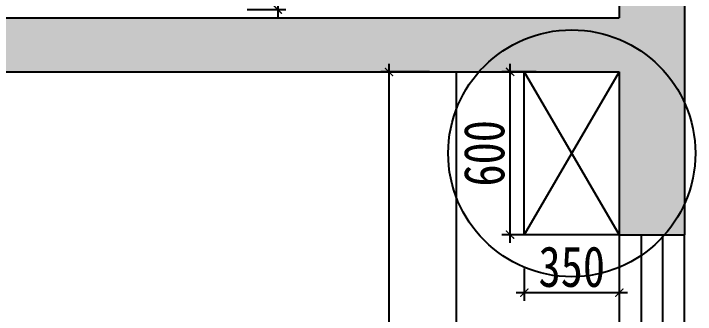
# Model space of a CAD drawing. Header units: millimetres. Extents: x -41640 to 3079702, y -5257903 to 68462.
# Drawn here: x -18552 to -16041, y 43513 to 44622 of the extents above; entities that cross this region are included whole.
import ezdxf

# ---------------------------------------------------------------- set-up
doc = ezdxf.new("R2010")
doc.units = ezdxf.units.MM
doc.header["$LTSCALE"] = 10
doc.layers.get('0').update_dxf_attribs({"color": 255})
doc.layers.get('Defpoints').update_dxf_attribs({"color": 255})
doc.layers.add('0008原建筑墙柱体', color=145, linetype='Continuous')
doc.styles.add('(图框)宋体', font='', dxfattribs={"width": 0.8})
doc.styles.get("Standard").update_dxf_attribs({"font": ''})
doc.styles.get('(图框)宋体').set_extended_font_data('SimSun')
doc.styles.get('Standard').set_extended_font_data('SimSun')
doc.dimstyles.get("Standard").update_dxf_attribs({"dimtxt": 0.18, "dimasz": 0.18, "dimexe": 0.18, "dimexo": 0.0625, "dimgap": 0.09, "dimtad": 0, "dimtih": 1, "dimtoh": 1, "dimdec": 4, "dimzin": 0, "dimdsep": 46, "dimtxsty": 'Standard', "dimcen": 0.09, "dimadec": 0, "dimazin": 0, "dimtfac": 1, "dimtdec": 4, "dimtofl": 0, "dimtmove": 0, "dimatfit": 3, "dimfxl": 1, "dimtolj": 1, "dimtzin": 0, "dimarcsym": 0})

# ---------------------------------------------------------------- blocks, each defined once
blk = doc.blocks.new('_ArchTick')
at = {"color": 0, "linetype": 'ByBlock', "const_width": 0.15}
blk.add_lwpolyline([(-0.5, -0.5), (0.5, 0.5)], dxfattribs=at)
blk = doc.blocks.new('*D593')
at = {"color": 250, "lineweight": -2}
for p, q in [((-17351.1, 45111.9), (-17351.1, 45291.9)), ((-16321.1, 45137), (-16321.1, 45291.9)), ((-17381.1, 45261.9), (-16291.1, 45261.9))]:
    blk.add_line(p, q, dxfattribs=at)
at = {"layer": 'Defpoints', "color": 0, "lineweight": 30}
for p in [(-16321.1, 45261.9), (-16321.1, 45107), (-17351.1, -5248517.4)]:
    blk.add_point(p, dxfattribs=at)
at = {"color": 250, "lineweight": -2, "xscale": 30, "yscale": 30, "zscale": 30, "rotation": 180}
blk.add_blockref('_ArchTick', (-17351.1, 45261.9), dxfattribs=at)
at = {"color": 250, "lineweight": -2, "xscale": 30, "yscale": 30, "zscale": 30}
blk.add_blockref('_ArchTick', (-16321.1, 45261.9), dxfattribs=at)
at = {"color": 45, "insert": (-16836.1, 45356.9), "char_height": 150, "attachment_point": 5, "style": '(图框)宋体', "bg_fill": 3, "box_fill_scale": 1.1, "bg_fill_color": 256, "bg_fill_true_color": 13158600, "bg_fill_transparency": 15141344}
blk.add_mtext('1030', dxfattribs=at)
blk = doc.blocks.new('_Dot')
at = {"color": 0, "linetype": 'ByBlock', "lineweight": -2}
blk.add_line((-0.5, 0), (-1, 0), dxfattribs=at)
at = {"color": 0, "linetype": 'ByBlock', "const_width": 0.5}
blk.add_lwpolyline([(-0.25, 0, 1), (0.25, 0, 1)], format="xyb", close=True, dxfattribs=at)
blk = doc.blocks.new('DOT')
at = {"color": 0, "linetype": 'ByBlock'}
blk.add_line((-0.35, 0), (-1, 0), dxfattribs=at)
at = {"color": 0, "linetype": 'ByBlock', "const_width": 0.35}
blk.add_lwpolyline([(-0.175, 0, 1), (0.175, 0, 1)], format="xyb", close=True, dxfattribs=at)
blk = doc.blocks.new('*D595')
at = {"color": 250, "lineweight": -2}
for p, q in [((-17579.2, 45117), (-17579.2, 44607)), ((-17692.1, 45087), (-17549.2, 45087)), ((-17692.1, 44637), (-17549.2, 44637))]:
    blk.add_line(p, q, dxfattribs=at)
at = {"layer": 'Defpoints', "color": 0, "lineweight": 30}
for p in [(-17722.1, 45087), (-17722.1, 44637), (-17579.2, 44637)]:
    blk.add_point(p, dxfattribs=at)
at = {"color": 250, "lineweight": -2, "xscale": 30, "yscale": 30, "zscale": 30}
for p, rotation in [((-17579.2, 45087), 90), ((-17579.2, 44637), 270)]:
    blk.add_blockref('_ArchTick', p, dxfattribs=dict(at, rotation=rotation))
at = {"color": 45, "insert": (-17674.2, 44862), "char_height": 150, "attachment_point": 5, "rotation": 90, "style": '(图框)宋体', "bg_fill": 3, "box_fill_scale": 1.1, "bg_fill_color": 256, "bg_fill_true_color": 13158600, "bg_fill_transparency": 14105748}
blk.add_mtext('450', dxfattribs=at)
blk = doc.blocks.new('*D597')
at = {"color": 250, "lineweight": -2}
for p, q in [((-17169.7, 44437), (-17169.7, 40277.4)), ((-17019.7, 44407), (-17199.7, 44407)), ((-17019.7, 40307.4), (-17199.7, 40307.4))]:
    blk.add_line(p, q, dxfattribs=at)
at = {"layer": 'Defpoints', "color": 0, "lineweight": 30}
for p in [(-16921.1, 44407), (-17169.7, 40307.4), (-16921.1, 40307.4)]:
    blk.add_point(p, dxfattribs=at)
at = {"color": 250, "lineweight": -2, "xscale": 30, "yscale": 30, "zscale": 30}
for p, rotation in [((-17169.7, 44407), 90), ((-17169.7, 40307.4), 270)]:
    blk.add_blockref('_ArchTick', p, dxfattribs=dict(at, rotation=rotation))
at = {"color": 45, "insert": (-17264.7, 42357.2), "char_height": 150, "attachment_point": 5, "rotation": 90, "style": '(图框)宋体', "bg_fill": 3, "box_fill_scale": 1.1, "bg_fill_color": 256, "bg_fill_true_color": 13158600, "bg_fill_transparency": 6370652}
blk.add_mtext('4100', dxfattribs=at)
blk = doc.blocks.new('*D464')
at = {"color": 250, "lineweight": -2}
for p, q in [((-16723.2, 43777), (-16723.2, 44437)), ((-16626.8, 44407), (-16753.2, 44407)), ((-16626.8, 43807), (-16753.2, 43807))]:
    blk.add_line(p, q, dxfattribs=at)
at = {"layer": 'Defpoints', "color": 0, "lineweight": 30}
for p in [(-16723.2, 44407), (-16596.8, 44407), (-16596.8, 43807)]:
    blk.add_point(p, dxfattribs=at)
at = {"color": 250, "lineweight": -2, "xscale": 30, "yscale": 30, "zscale": 30}
for p, rotation in [((-16723.2, 44407), 90), ((-16723.2, 43807), 270)]:
    blk.add_blockref('_ArchTick', p, dxfattribs=dict(at, rotation=rotation))
at = {"color": 45, "insert": (-16818.2, 44107), "char_height": 150, "attachment_point": 5, "rotation": 90, "style": '(图框)宋体', "bg_fill": 3, "box_fill_scale": 1.1, "bg_fill_color": 256, "bg_fill_true_color": 13158600, "bg_fill_transparency": 14105748}
blk.add_mtext('600', dxfattribs=at)
blk = doc.blocks.new('*D465')
at = {"color": 250, "lineweight": -2}
for p, q in [((-16671.1, 43682.1), (-16671.1, 43563.2)), ((-16321.1, 43682.1), (-16321.1, 43563.2)), ((-16701.1, 43593.2), (-16291.1, 43593.2))]:
    blk.add_line(p, q, dxfattribs=at)
at = {"layer": 'Defpoints', "color": 0, "lineweight": 30}
for p in [(-16671.1, 43712.1), (-16321.1, 43712.1), (-16321.1, 43593.2)]:
    blk.add_point(p, dxfattribs=at)
at = {"color": 250, "lineweight": -2, "xscale": 30, "yscale": 30, "zscale": 30, "rotation": 180}
blk.add_blockref('_ArchTick', (-16671.1, 43593.2), dxfattribs=at)
at = {"color": 250, "lineweight": -2, "xscale": 30, "yscale": 30, "zscale": 30}
blk.add_blockref('_ArchTick', (-16321.1, 43593.2), dxfattribs=at)
at = {"color": 45, "insert": (-16496.1, 43688.2), "char_height": 150, "attachment_point": 5, "style": '(图框)宋体', "bg_fill": 3, "box_fill_scale": 1.1, "bg_fill_color": 256, "bg_fill_true_color": 13158600, "bg_fill_transparency": 12750096}
blk.add_mtext('350', dxfattribs=at)

msp = doc.modelspace()

# ---------------------------------------------------------------- hatches: boundary and pattern name
at = {"layer": '0008原建筑墙柱体'}
msp.add_hatch(color=252, dxfattribs=at).paths.add_polyline_path([(-16321.1, 44407), (-16321.1, 43807), (-16081.1, 43807), (-16081.1, 45107), (-16321.1, 45107), (-16321.1, 44607), (-20671.1, 44607), (-20671.1, 45267), (-20871.1, 45267), (-20871.1, 44407)])

# ---------------------------------------------------------------- linework, layer by layer
at = {"color": 7}
for p, q in [((-16321.1, 45107), (-16321.1, 44607)), ((-16081.1, 45107), (-16081.1, 43807)), ((-20671.1, 44607), (-16321.1, 44607)), ((-21033.6, 44407), (-16321.1, 44407)), ((-16321.1, 44407), (-16321.1, 43807)), ((-16321.1, 43807), (-16081.1, 43807))]:
    msp.add_line(p, q, dxfattribs=at)
at = {"color": 45, "ltscale": 0.5}
for p, q in [((-16921.1, 38177), (-16921.1, 44407)), ((-16321.1, 43807), (-16321.1, 41207)), ((-16081.1, 41207), (-16081.1, 43807))]:
    msp.add_line(p, q, dxfattribs=at)
at = {"color": 8, "ltscale": 0.5}
for p, q in [((-16241.1, 43807), (-16241.1, 41207)), ((-16161.1, 41207), (-16161.1, 43807))]:
    msp.add_line(p, q, dxfattribs=at)
at = {"color": 45, "ltscale": 0.5}
msp.add_lwpolyline([(-16321.1, 43807), (-16671.1, 43807), (-16671.1, 44407)], dxfattribs=at)
at = {"color": 250, "ltscale": 0.5}
for points in [[(-16321.1, 44407), (-16671.1, 43807)], [(-16671.1, 44407), (-16321.1, 43807)]]:
    msp.add_lwpolyline(points, dxfattribs=at)

# ---------------------------------------------------------------- next in the draw order: dimensions: what is measured, and where the dimension line sits
at = {"color": 250}
dim = msp.add_linear_dim(base=(-16321.1, 45261.9), p1=(-17351.1, -5248517.4), p2=(-16321.1, 45107), dimstyle='Standard', override={"dimtxt": 150, "dimasz": 30, "dimexe": 30, "dimexo": 30, "dimgap": 20, "dimtad": 1, "dimtih": 0, "dimtoh": 0, "dimdec": 0, "dimzin": 8, "dimdsep": 44, "dimtxsty": '(图框)宋体', "dimblk": 'ArchTick', "dimcen": 0.6, "dimdle": 30, "dimclrd": 250, "dimclre": 250, "dimclrt": 45, "dimtdec": 0, "dimtofl": 1, "dimtmove": 1, "dimldrblk": 'DOT', "dimfxl": 150, "dimfxlon": 1, "dimtfill": 1, "dimtolj": 0, "dimtzin": 8, "dimarcsym": 1}, dxfattribs=at)
dim.commit()
dim.dimension.update_dxf_attribs({"geometry": '*D593', "text_midpoint": (-16836.1, 45356.9)})
dim = msp.add_linear_dim(base=(-17579.2, 44637), p1=(-17722.1, 45087), p2=(-17722.1, 44637), angle=90, dimstyle='Standard', override={"dimtxt": 150, "dimasz": 30, "dimexe": 30, "dimexo": 30, "dimgap": 20, "dimtad": 1, "dimtih": 0, "dimtoh": 0, "dimdec": 0, "dimzin": 8, "dimdsep": 44, "dimtxsty": '(图框)宋体', "dimblk": 'ArchTick', "dimcen": 0.6, "dimdle": 30, "dimclrd": 250, "dimclre": 250, "dimclrt": 45, "dimtdec": 0, "dimtofl": 1, "dimtmove": 1, "dimldrblk": 'DOT', "dimfxl": 150, "dimfxlon": 1, "dimtfill": 1, "dimtolj": 0, "dimtzin": 8, "dimarcsym": 1}, dxfattribs=at)
dim.commit()
dim.dimension.update_dxf_attribs({"geometry": '*D595', "text_midpoint": (-17674.2, 44862)})

# ---------------------------------------------------------------- next in the draw order: dimensions: what is measured, and where the dimension line sits
dim = msp.add_linear_dim(base=(-17169.7, 40307.4), p1=(-16921.1, 44407), p2=(-16921.1, 40307.4), angle=90, dimstyle='Standard', override={"dimtxt": 150, "dimasz": 30, "dimexe": 30, "dimexo": 30, "dimgap": 20, "dimtad": 1, "dimtih": 0, "dimtoh": 0, "dimdec": 0, "dimzin": 8, "dimdsep": 44, "dimtxsty": '(图框)宋体', "dimblk": 'ArchTick', "dimcen": 0.6, "dimdle": 30, "dimclrd": 250, "dimclre": 250, "dimclrt": 45, "dimtdec": 0, "dimtofl": 1, "dimtmove": 1, "dimldrblk": 'DOT', "dimfxl": 150, "dimfxlon": 1, "dimtfill": 1, "dimtolj": 0, "dimtzin": 8, "dimarcsym": 1}, dxfattribs=at)
dim.commit()
dim.dimension.update_dxf_attribs({"geometry": '*D597', "text_midpoint": (-17264.7, 42357.2)})

# ---------------------------------------------------------------- next in the draw order: dimensions: what is measured, and where the dimension line sits
dim = msp.add_linear_dim(base=(-16723.2, 44407), p1=(-16596.8, 43807), p2=(-16596.8, 44407), angle=90, dimstyle='Standard', override={"dimtxt": 150, "dimasz": 30, "dimexe": 30, "dimexo": 30, "dimgap": 20, "dimtad": 1, "dimtih": 0, "dimtoh": 0, "dimdec": 0, "dimzin": 8, "dimdsep": 44, "dimtxsty": '(图框)宋体', "dimblk": 'ArchTick', "dimcen": 0.6, "dimdle": 30, "dimclrd": 250, "dimclre": 250, "dimclrt": 45, "dimtdec": 0, "dimtofl": 1, "dimtmove": 1, "dimldrblk": 'DOT', "dimfxl": 150, "dimfxlon": 1, "dimtfill": 1, "dimtolj": 0, "dimtzin": 8, "dimarcsym": 1}, dxfattribs=at)
dim.commit()
dim.dimension.update_dxf_attribs({"geometry": '*D464', "text_midpoint": (-16818.2, 44107)})

# ---------------------------------------------------------------- next in the draw order: dimensions: what is measured, and where the dimension line sits
dim = msp.add_linear_dim(base=(-16321.1, 43593.2), p1=(-16671.1, 43712.1), p2=(-16321.1, 43712.1), dimstyle='Standard', override={"dimtxt": 150, "dimasz": 30, "dimexe": 30, "dimexo": 30, "dimgap": 20, "dimtad": 1, "dimtih": 0, "dimtoh": 0, "dimdec": 0, "dimzin": 8, "dimdsep": 44, "dimtxsty": '(图框)宋体', "dimblk": 'ArchTick', "dimcen": 0.6, "dimdle": 30, "dimclrd": 250, "dimclre": 250, "dimclrt": 45, "dimtdec": 0, "dimtofl": 1, "dimtmove": 1, "dimldrblk": 'DOT', "dimfxl": 150, "dimfxlon": 1, "dimtfill": 1, "dimtolj": 0, "dimtzin": 8, "dimarcsym": 1}, dxfattribs=at)
dim.commit()
dim.dimension.update_dxf_attribs({"geometry": '*D465', "text_midpoint": (-16496.1, 43688.2)})

# ---------------------------------------------------------------- next in the draw order: linework, layer by layer
at = {"color": 7, "ltscale": 0.5}
msp.add_circle((-16496.1, 44107), 455.2, dxfattribs=at)

doc.saveas('drawing.dxf')
